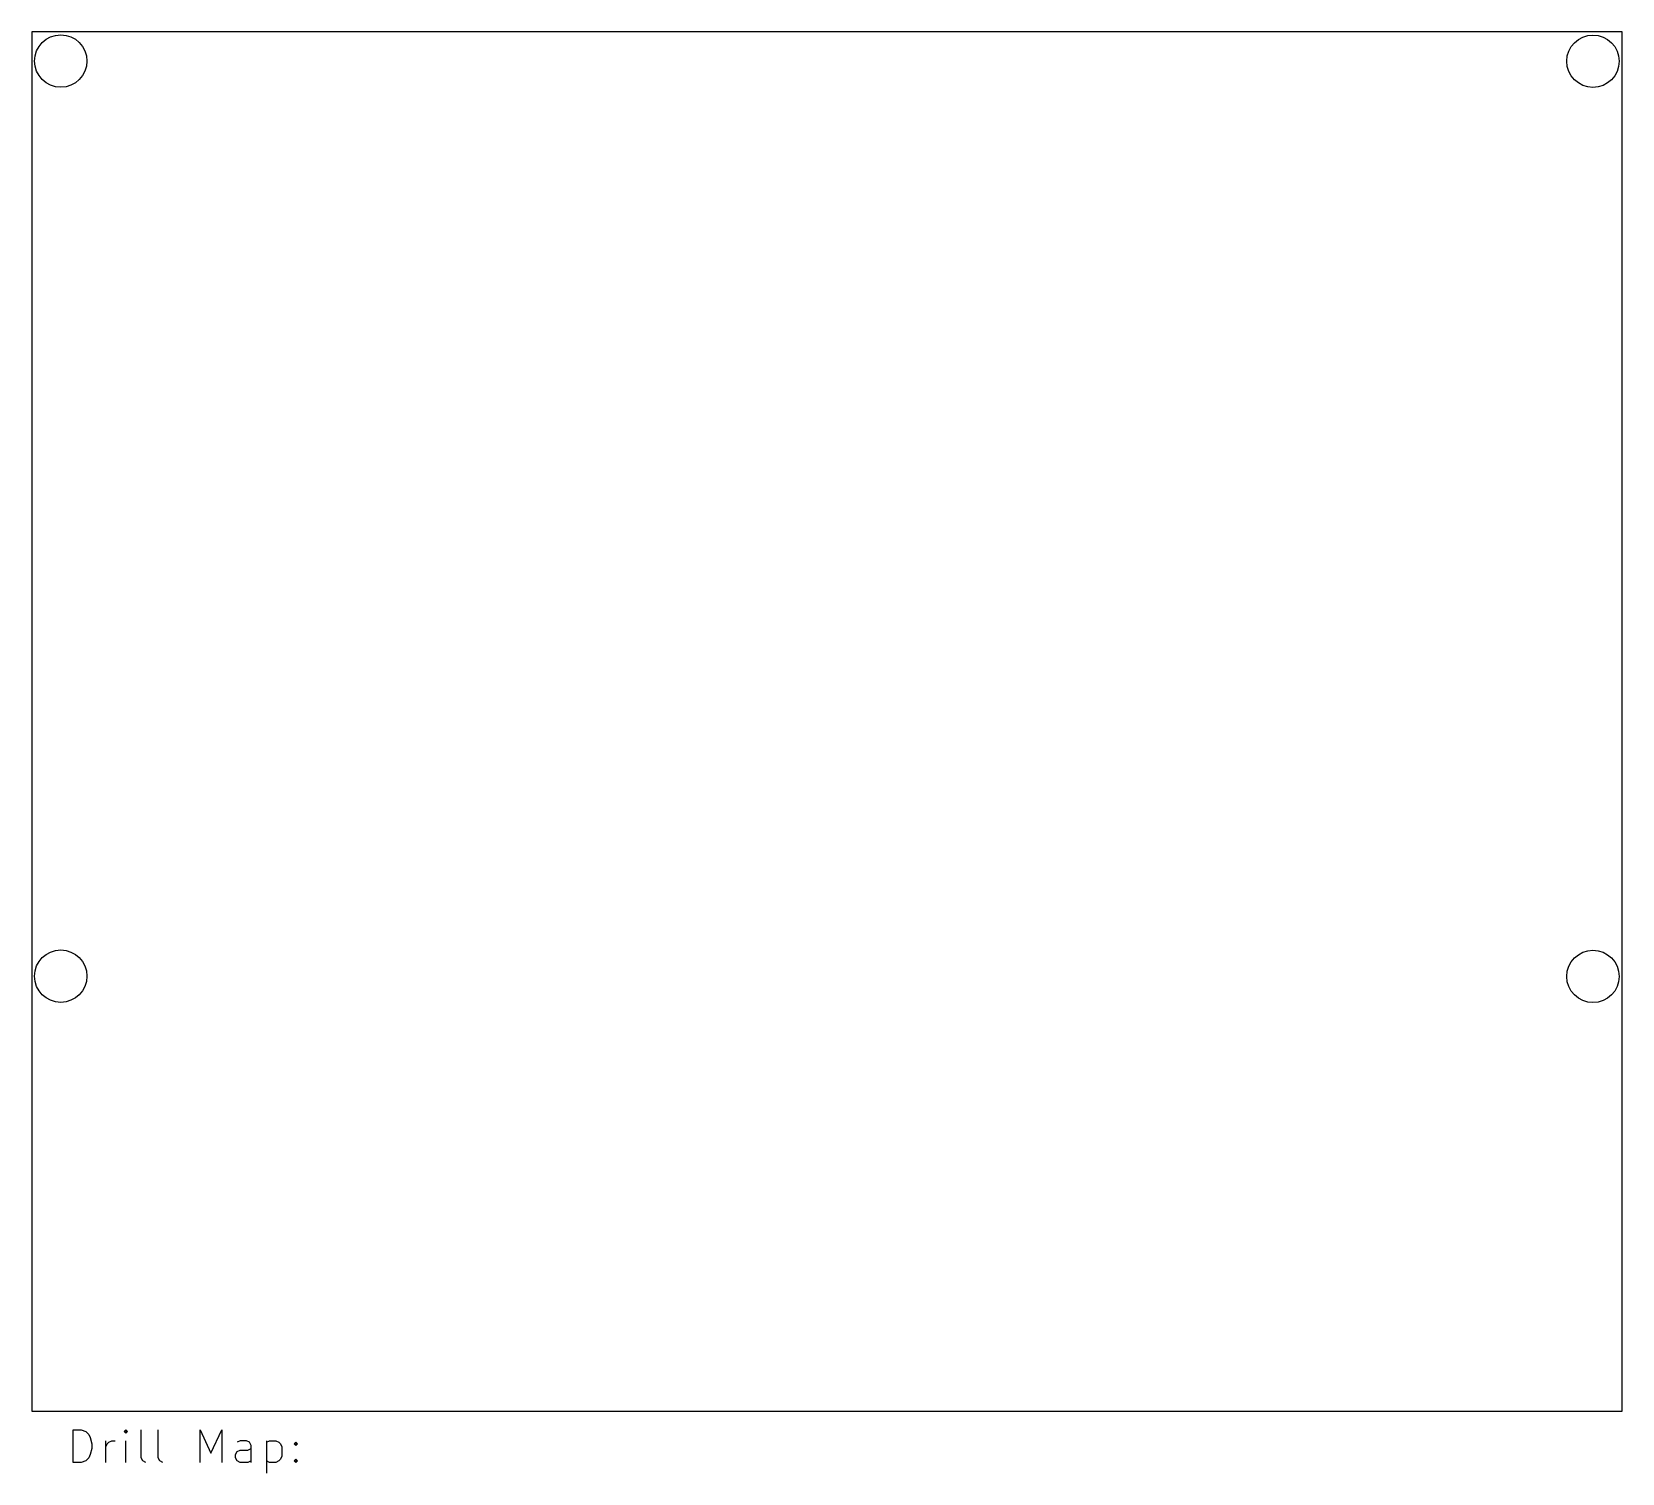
# Model space of a CAD drawing. Extents: x 150 to 248, y -128.8 to -40.
import ezdxf

# ---------------------------------------------------------------- set-up
doc = ezdxf.new("R2010")
doc.units = 0
doc.layers.add('BLACK', color=7, linetype='CONTINUOUS')

msp = doc.modelspace()

# ---------------------------------------------------------------- linework, layer by layer
at = {"layer": 'BLACK', "linetype": 'CONTINUOUS'}
for p, q in [((248, -40), (150, -40)), ((150, -40), (150, -125)), ((248, -125), (248, -40)), ((150, -125), (248, -125)), ((152.557768, -128.164838), (152.557768, -126.164838)), ((152.557768, -126.164838), (153.033958, -126.164838)), ((153.033958, -126.164838), (153.319673, -126.260076)), ((153.319673, -126.260076), (153.510149, -126.450552)), ((155.795863, -126.164838), (155.700625, -126.260076)), ((155.700625, -126.260076), (155.795863, -126.355314)), ((155.891101, -126.260076), (155.795863, -126.164838)), ((155.795863, -126.164838), (155.795863, -126.355314)), ((155.795863, -126.355314), (155.891101, -126.260076)), ((156.748244, -127.879123), (156.748244, -126.164838)), ((157.795863, -127.879123), (157.795863, -126.164838)), ((160.367292, -128.164838), (160.367292, -126.164838)), ((160.367292, -126.164838), (161.033959, -127.593409)), ((161.033959, -127.593409), (161.700625, -126.164838)), ((161.700625, -126.164838), (161.700625, -128.164838)), ((153.510149, -126.450552), (153.605387, -126.641028)), ((153.605387, -126.641028), (153.700625, -127.02198)), ((153.700625, -127.307695), (153.605387, -127.688647)), ((153.700625, -127.02198), (153.700625, -127.307695)), ((154.557768, -128.164838), (154.557768, -126.831504)), ((154.557768, -127.212457), (154.653006, -127.02198)), ((154.653006, -127.02198), (154.748244, -126.926742)), ((154.748244, -126.926742), (154.93872, -126.831504)), ((154.93872, -126.831504), (155.129197, -126.831504)), ((155.795863, -128.164838), (155.795863, -126.831504)), ((162.843482, -126.831504), (162.653006, -126.926742)), ((163.224435, -126.831504), (162.843482, -126.831504)), ((163.414911, -126.926742), (163.224435, -126.831504)), ((163.319673, -127.402933), (163.510149, -127.307695)), ((163.510149, -127.117219), (163.414911, -126.926742)), ((163.510149, -128.164838), (163.510149, -127.117219)), ((164.46253, -126.831504), (164.46253, -128.831504)), ((164.46253, -126.926742), (164.653006, -126.831504)), ((164.653006, -126.831504), (165.033959, -126.831504)), ((165.033959, -126.831504), (165.224435, -126.926742)), ((165.224435, -126.926742), (165.319673, -127.02198)), ((165.319673, -127.02198), (165.414911, -127.212457)), ((165.414911, -127.212457), (165.414911, -127.783885)), ((166.176816, -127.02198), (166.272054, -126.926742)), ((166.272054, -127.117219), (166.176816, -127.02198)), ((166.272054, -126.926742), (166.367292, -127.02198)), ((166.272054, -126.926742), (166.272054, -127.117219)), ((166.367292, -127.02198), (166.272054, -127.117219)), ((153.033958, -128.164838), (152.557768, -128.164838)), ((153.319673, -128.0696), (153.033958, -128.164838)), ((153.510149, -127.879123), (153.319673, -128.0696)), ((153.605387, -127.688647), (153.510149, -127.879123)), ((156.843482, -128.0696), (156.748244, -127.879123)), ((157.033958, -128.164838), (156.843482, -128.0696)), ((157.891101, -128.0696), (157.795863, -127.879123)), ((158.081577, -128.164838), (157.891101, -128.0696)), ((162.557768, -127.688647), (162.653006, -127.498171)), ((162.557768, -127.879123), (162.557768, -127.688647)), ((162.653006, -128.0696), (162.557768, -127.879123)), ((162.653006, -127.498171), (162.843482, -127.402933)), ((162.843482, -128.164838), (162.653006, -128.0696)), ((162.843482, -127.402933), (163.319673, -127.402933)), ((163.319673, -128.164838), (162.843482, -128.164838)), ((163.510149, -128.0696), (163.319673, -128.164838)), ((164.653006, -128.164838), (164.46253, -128.0696)), ((165.033959, -128.164838), (164.653006, -128.164838)), ((165.224435, -128.0696), (165.033959, -128.164838)), ((165.319673, -127.974361), (165.224435, -128.0696)), ((165.414911, -127.783885), (165.319673, -127.974361)), ((166.176816, -128.0696), (166.272054, -127.974361)), ((166.272054, -128.164838), (166.176816, -128.0696)), ((166.272054, -127.974361), (166.367292, -128.0696)), ((166.272054, -127.974361), (166.272054, -128.164838)), ((166.367292, -128.0696), (166.272054, -128.164838))]:
    msp.add_line(p, q, dxfattribs=at)
at = {"layer": 'BLACK'}
for centre in [(151.785786, -41.8), (246.2, -41.814214), (151.785786, -98.2), (246.2, -98.214214)]:
    msp.add_circle(centre, 1.614214, dxfattribs=at)

doc.saveas('drawing.dxf')
